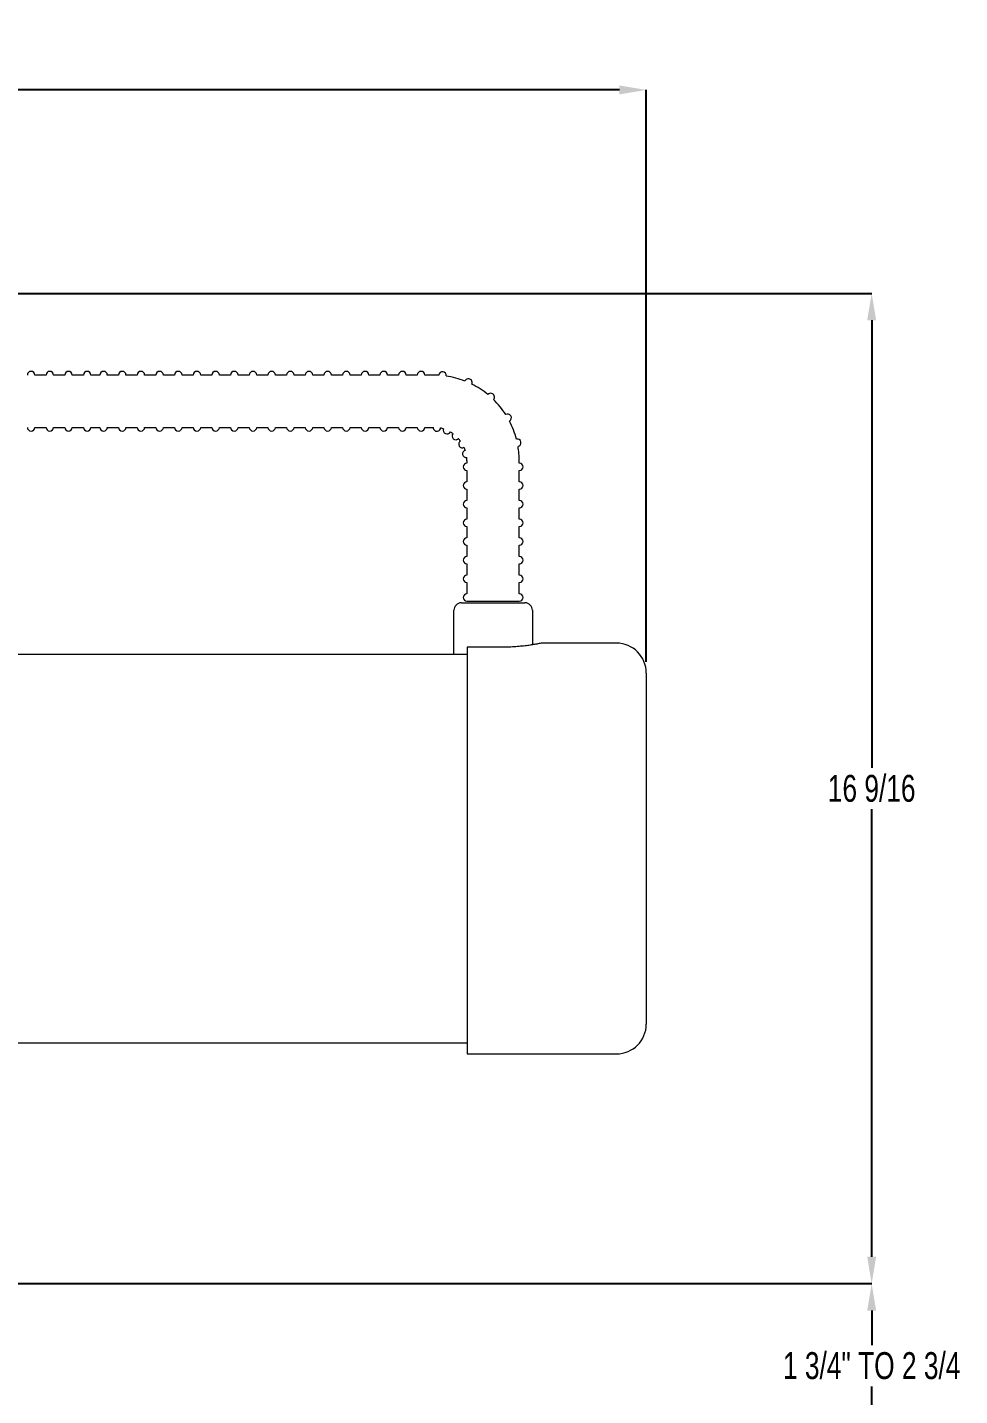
# Model space of a CAD drawing. Header units: inches. Extents: x 0.9 to 22, y 3.7 to 21.
# Drawn here: x 16.77 to 21.97, y 13.37 to 21 of the extents above; entities that cross this region are included whole.
import ezdxf

# ---------------------------------------------------------------- set-up
doc = ezdxf.new("R2010")
doc.units = ezdxf.units.IN
doc.header["$MEASUREMENT"] = 0
doc.header["$PDSIZE"] = -1
doc.layers.add('DIM', color=1, linetype='Continuous')
doc.styles.add('SLDTEXTSTYLE0', font='ARIAL.TTF', dxfattribs={"width": 0.7})
doc.dimstyles.new('SLDDIMSTYLE0', dxfattribs={"dimtxt": 0.15, "dimasz": 0.15, "dimexe": 0, "dimexo": 0.0625, "dimgap": 0.0375, "dimtad": 0, "dimtih": 1, "dimtoh": 1, "dimdec": 3, "dimlfac": 3, "dimrnd": 1e-09, "dimzin": 12, "dimdsep": 46, "dimtxsty": 'SLDTEXTSTYLE0', "dimsah": 1, "dimcen": 0.09, "dimadec": 0, "dimazin": 0, "dimtfac": 1, "dimtdec": 3, "dimtofl": 0, "dimtmove": 0, "dimatfit": 3, "dimfxl": 0, "dimtolj": 1, "dimtzin": 12, "dimarcsym": 0})

# ---------------------------------------------------------------- blocks, each defined once
blk = doc.blocks.new('*D9')
at = {"color": 0, "linetype": 'ByBlock', "lineweight": -2}
for p, q in [((15.581, 13.9939), (21.4819, 13.9939)), ((21.4819, 13.8439), (21.4819, 13.6507)), ((21.4819, 13.2272), (21.4819, 13.4204)), ((20.4194, 13.0772), (21.4819, 13.0772))]:
    blk.add_line(p, q, dxfattribs=at)
at = {"color": 0, "linetype": 'ByBlock'}
for points in [[(21.4819, 13.9939), (21.4569, 13.8439), (21.5069, 13.8439)], [(21.4819, 13.0772), (21.4569, 13.2272), (21.5069, 13.2272)]]:
    blk.add_solid(points, dxfattribs=at)
at = {"layer": 'DEFPOINTS', "color": 0, "linetype": 'ByBlock'}
for p in [(15.5185, 13.9939), (20.3569, 13.0772)]:
    blk.add_point(p, dxfattribs=at)
at = {"color": 0, "linetype": 'ByBlock', "insert": (21.4819, 13.5356), "char_height": 0.15, "attachment_point": 5, "style": 'SLDTEXTSTYLE0'}
blk.add_mtext('1 3/4" TO 2 3/4', dxfattribs=at)
blk = doc.blocks.new('*D10')
at = {"color": 0, "linetype": 'ByBlock', "lineweight": -2}
for p, q in [((8.871, 19.3132), (8.871, 20.6542)), ((9.021, 20.6542), (14.2721, 20.6542)), ((20.0747, 20.6542), (14.8237, 20.6542)), ((20.2247, 17.4632), (20.2247, 20.6542))]:
    blk.add_line(p, q, dxfattribs=at)
at = {"color": 0, "linetype": 'ByBlock'}
for points in [[(8.871, 20.6542), (9.021, 20.6792), (9.021, 20.6292)], [(20.2247, 20.6542), (20.0747, 20.6792), (20.0747, 20.6292)]]:
    blk.add_solid(points, dxfattribs=at)
at = {"layer": 'DEFPOINTS', "color": 0, "linetype": 'ByBlock'}
for p in [(8.871, 19.2507), (20.2247, 17.4007)]:
    blk.add_point(p, dxfattribs=at)
at = {"color": 0, "linetype": 'ByBlock', "insert": (14.5479, 20.6542), "char_height": 0.15, "attachment_point": 5, "style": 'SLDTEXTSTYLE0'}
blk.add_mtext('34 1/16\\PMAX.', dxfattribs=at)
blk = doc.blocks.new('*D11')
at = {"color": 0, "linetype": 'ByBlock', "lineweight": -2}
for p, q in [((14.7079, 19.5189), (21.4819, 19.5189)), ((21.4819, 19.3689), (21.4819, 16.8715)), ((21.4819, 14.1439), (21.4819, 16.6413)), ((15.581, 13.9939), (21.4819, 13.9939))]:
    blk.add_line(p, q, dxfattribs=at)
at = {"color": 0, "linetype": 'ByBlock'}
for points in [[(21.4819, 19.5189), (21.4569, 19.3689), (21.5069, 19.3689)], [(21.4819, 13.9939), (21.4569, 14.1439), (21.5069, 14.1439)]]:
    blk.add_solid(points, dxfattribs=at)
at = {"layer": 'DEFPOINTS', "color": 0, "linetype": 'ByBlock'}
for p in [(14.6454, 19.5189), (15.5185, 13.9939)]:
    blk.add_point(p, dxfattribs=at)
at = {"color": 0, "linetype": 'ByBlock', "insert": (21.4819, 16.7564), "char_height": 0.15, "attachment_point": 5, "style": 'SLDTEXTSTYLE0'}
blk.add_mtext('16 9/16', dxfattribs=at)

msp = doc.modelspace()

# ---------------------------------------------------------------- linework, layer by layer
at = {"color": 7, "linetype": 'Continuous', "lineweight": 15}
for p, q in [((19.193499, 17.792398), (19.547665, 17.792398)), ((19.224615, 17.801339), (19.516282, 17.801339)), ((19.151832, 17.504898), (19.151832, 17.750731)), ((19.589332, 17.750731), (19.589332, 17.558127)), ((19.224749, 17.504898), (19.137717, 17.504898)), ((19.224749, 17.544248), (19.224749, 15.275731)), ((19.412248, 17.544248), (19.224749, 17.544248)), ((20.224749, 17.400731), (20.224749, 15.442398))]:
    msp.add_line(p, q, dxfattribs=at)
for centre, radius, start, end in [((16.793363, 19.063209), 0.020833, 0, 180), ((16.89753, 19.063209), 0.020833, 0, 180), ((17.001697, 19.063209), 0.020833, 0, 180), ((17.105863, 19.063209), 0.020833, 0, 180), ((17.197583, 19.063209), 0.020833, 0, 180), ((17.30175, 19.063209), 0.020833, 0, 180), ((17.405917, 19.063209), 0.020833, 0, 180), ((17.510083, 19.063209), 0.020833, 0, 180), ((17.61425, 19.063209), 0.020833, 0, 180), ((17.718417, 19.063209), 0.020833, 0, 180), ((17.822583, 19.063209), 0.020833, 0, 180), ((17.92675, 19.063209), 0.020833, 0, 180), ((18.030917, 19.063209), 0.020833, 0, 180), ((18.135083, 19.063209), 0.020833, 0, 180), ((18.23925, 19.063209), 0.020833, 0, 180), ((18.343417, 19.063209), 0.020833, 0, 180), ((18.447583, 19.063209), 0.020833, 0, 180), ((18.55175, 19.063209), 0.020833, 0, 180), ((18.655917, 19.063209), 0.020833, 0, 180), ((18.760083, 19.063209), 0.020833, 0, 180), ((18.86425, 19.063209), 0.020833, 0, 180), ((18.968417, 19.063209), 0.020833, 0, 180), ((19.037115, 18.584042), 0.479167, 86.3989756, 90), ((19.088004, 19.060499), 0.020833, 353.9034972, 173.9034972), ((19.037115, 18.584042), 0.479167, 68.488387, 81.4096671), ((19.232021, 19.021778), 0.020833, 335.9985661, 155.9985661), ((19.037115, 18.584042), 0.479167, 50.5955216, 63.5034465), ((19.357158, 18.940656), 0.020833, 318.093635, 138.093635), ((19.037115, 18.584042), 0.479167, 32.6764545, 45.6086598), ((19.451294, 18.824991), 0.020833, 300.1887039, 120.1887039), ((19.037115, 18.584042), 0.479167, 14.7746967, 27.6951727), ((16.793363, 18.771542), 0.020833, 180, 0), ((16.89753, 18.771542), 0.020833, 180, 0), ((17.001697, 18.771542), 0.020833, 180, 0), ((17.105863, 18.771542), 0.020833, 180, 0), ((17.197583, 18.771542), 0.020833, 180, 0), ((17.30175, 18.771542), 0.020833, 180, 0), ((17.405917, 18.771542), 0.020833, 180, 0), ((17.510083, 18.771542), 0.020833, 180, 0), ((17.61425, 18.771542), 0.020833, 180, 0), ((17.718417, 18.771542), 0.020833, 180, 0), ((17.822583, 18.771542), 0.020833, 180, 0), ((17.92675, 18.771542), 0.020833, 180, 0), ((18.030917, 18.771542), 0.020833, 180, 0), ((18.135083, 18.771542), 0.020833, 180, 0), ((18.23925, 18.771542), 0.020833, 180, 0), ((18.343417, 18.771542), 0.020833, 180, 0), ((18.447583, 18.771542), 0.020833, 180, 0), ((18.55175, 18.771542), 0.020833, 180, 0), ((18.655917, 18.771542), 0.020833, 180, 0), ((18.760083, 18.771542), 0.020833, 180, 0), ((18.86425, 18.771542), 0.020833, 180, 0), ((18.968417, 18.771542), 0.020833, 180, 0), ((19.057028, 18.770482), 0.020833, 173.9034972, 353.9034972), ((19.037115, 18.584042), 0.1875, 72.3081904, 77.5286874), ((19.113383, 18.75533), 0.020833, 155.9985661, 332.8138275), ((19.037115, 18.584042), 0.1875, 54.3570927, 59.6368094), ((19.162349, 18.723587), 0.020833, 138.093635, 318.093635), ((19.037115, 18.584042), 0.1875, 36.4953316, 41.7407514), ((19.502655, 18.697104), 0.009408, 100.8808197, 103.6403224), ((19.505312, 18.685987), 0.020833, 282.2837728, 102.2837728), ((19.199185, 18.678326), 0.020833, 123.3734424, 300.1887039), ((19.220323, 18.623933), 0.020833, 102.2837728, 279.0990342), ((19.037115, 18.584042), 0.1875, 18.5203118, 23.8310753), ((19.037115, 18.584042), 0.479167, 0, 9.7824405), ((19.224615, 18.551339), 0.020833, 90, 270), ((19.037115, 18.584042), 0.1875, 0, 5.9205997), ((19.516282, 18.551339), 0.020833, 270, 90), ((19.224615, 18.447173), 0.020833, 90, 270), ((19.516282, 18.447173), 0.020833, 270, 90), ((19.224615, 18.343006), 0.020833, 90, 270), ((19.516282, 18.343006), 0.020833, 270, 90), ((19.224615, 18.238839), 0.020833, 90, 270), ((19.516282, 18.238839), 0.020833, 270, 90), ((19.224615, 18.134673), 0.020833, 90, 270), ((19.516282, 18.134673), 0.020833, 270, 90), ((19.224615, 18.030506), 0.020833, 90, 270), ((19.516282, 18.030506), 0.020833, 270, 90), ((19.224615, 17.926339), 0.020833, 90, 270), ((19.516282, 17.926339), 0.020833, 270, 90), ((19.193499, 17.750731), 0.041667, 90, 180), ((19.224615, 17.822173), 0.020833, 90, 270), ((19.516282, 17.822173), 0.020833, 270, 90), ((19.547665, 17.750731), 0.041667, 0, 90), ((20.058082, 17.400731), 0.166667, 0, 90), ((20.058082, 15.442398), 0.166667, 270, 0)]:
    msp.add_arc(centre, radius, start, end, dxfattribs=at)
for points in [[(16.876697, 19.063209), (16.814197, 19.063209)], [(16.980863, 19.063209), (16.918363, 19.063209)], [(17.08503, 19.063209), (17.02253, 19.063209)], [(17.17675, 19.063209), (17.126697, 19.063209)], [(17.280917, 19.063209), (17.218417, 19.063209)], [(17.385083, 19.063209), (17.322583, 19.063209)], [(17.48925, 19.063209), (17.42675, 19.063209)], [(17.593417, 19.063209), (17.530917, 19.063209)], [(17.697583, 19.063209), (17.635083, 19.063209)], [(17.80175, 19.063209), (17.73925, 19.063209)], [(17.905917, 19.063209), (17.843417, 19.063209)], [(18.010083, 19.063209), (17.947583, 19.063209)], [(18.11425, 19.063209), (18.05175, 19.063209)], [(18.218417, 19.063209), (18.155917, 19.063209)], [(18.322583, 19.063209), (18.260083, 19.063209)], [(18.42675, 19.063209), (18.36425, 19.063209)], [(18.530917, 19.063209), (18.468417, 19.063209)], [(18.635083, 19.063209), (18.572583, 19.063209)], [(18.73925, 19.063209), (18.67675, 19.063209)], [(18.843417, 19.063209), (18.780917, 19.063209)], [(18.947583, 19.063209), (18.885083, 19.063209)], [(19.037115, 19.063209), (18.98925, 19.063209)], [(16.814197, 18.771542), (16.876697, 18.771542)], [(16.918363, 18.771542), (16.980863, 18.771542)], [(17.02253, 18.771542), (17.08503, 18.771542)], [(17.126697, 18.771542), (17.17675, 18.771542)], [(17.218417, 18.771542), (17.280917, 18.771542)], [(17.322583, 18.771542), (17.385083, 18.771542)], [(17.42675, 18.771542), (17.48925, 18.771542)], [(17.530917, 18.771542), (17.593417, 18.771542)], [(17.635083, 18.771542), (17.697583, 18.771542)], [(17.73925, 18.771542), (17.80175, 18.771542)], [(17.843417, 18.771542), (17.905917, 18.771542)], [(17.947583, 18.771542), (18.010083, 18.771542)], [(18.05175, 18.771542), (18.11425, 18.771542)], [(18.155917, 18.771542), (18.218417, 18.771542)], [(18.260083, 18.771542), (18.322583, 18.771542)], [(18.36425, 18.771542), (18.42675, 18.771542)], [(18.468417, 18.771542), (18.530917, 18.771542)], [(18.572583, 18.771542), (18.635083, 18.771542)], [(18.67675, 18.771542), (18.73925, 18.771542)], [(18.780917, 18.771542), (18.843417, 18.771542)], [(18.885083, 18.771542), (18.947583, 18.771542)], [(18.98925, 18.771542), (19.036317, 18.771542)], [(19.224615, 18.584042), (19.224615, 18.572173)], [(19.516282, 18.572173), (19.516282, 18.584042)], [(19.224615, 18.530507), (19.224615, 18.468006)], [(19.516282, 18.468006), (19.516282, 18.530507)], [(19.224615, 18.426339), (19.224615, 18.36384)], [(19.516282, 18.36384), (19.516282, 18.426339)], [(19.224615, 18.322173), (19.224615, 18.259673)], [(19.516282, 18.259673), (19.516282, 18.322173)], [(19.224615, 18.218006), (19.224615, 18.155506)], [(19.516282, 18.155506), (19.516282, 18.218006)], [(19.224615, 18.11384), (19.224615, 18.051339)], [(19.516282, 18.051339), (19.516282, 18.11384)], [(19.224615, 18.009673), (19.224615, 17.947173)], [(19.516282, 17.947173), (19.516282, 18.009673)], [(19.224615, 17.905506), (19.224615, 17.843006)], [(19.516282, 17.843006), (19.516282, 17.905506)], [(20.058082, 17.567398), (19.640634, 17.567398)], [(19.137717, 17.504898), (16.173249, 17.504898)], [(16.173249, 15.338231), (19.224749, 15.338231)], [(19.224749, 15.275731), (20.058082, 15.275731)]]:
    msp.add_open_spline(points, degree=1, dxfattribs=at)
msp.add_open_spline([(19.640634, 17.567242), (19.640692, 17.567254), (19.640839, 17.567282), (19.633878, 17.5659), (19.620964, 17.563449), (19.601914, 17.560089), (19.577768, 17.556281), (19.548592, 17.552355), (19.515606, 17.548814), (19.479266, 17.546053), (19.444448, 17.544491), (19.421765, 17.544319), (19.412248, 17.544248)], degree=3, knots=[0, 0, 0, 0, 0.06757132, 0.17125736, 0.27791707, 0.38229825, 0.4896048, 0.59577012, 0.70499695, 0.81132329, 0.92083729, 1, 1, 1, 1], dxfattribs=at)

# ---------------------------------------------------------------- dimensions: what is measured, and where the dimension line sits
at = {"layer": 'DIM'}
for base, p1, p2, angle, text, picture, middle in [((8.871049, 20.654241), (20.224749, 17.400731), (8.871049, 19.250709), 0, '<>\\PMAX.', '*D10', (14.547899, 20.654241)), ((21.481915, 13.077231), (15.518499, 13.993898), (20.356915, 13.077231), 90, '1 3/4" TO <>', '*D9', (21.481915, 13.535565))]:
    dim = msp.add_linear_dim(base=base, p1=p1, p2=p2, angle=angle, text=text, dimstyle='SLDDIMSTYLE0', override={"dimdec": 4, "dimlunit": 5, "dimfrac": 2}, dxfattribs=at)
    dim.commit()
    dim.dimension.update_dxf_attribs({"geometry": picture, "text_midpoint": middle})
dim = msp.add_linear_dim(base=(21.481915, 13.993898), p1=(14.645432, 19.518909), p2=(15.518499, 13.993898), angle=90, dimstyle='SLDDIMSTYLE0', override={"dimdec": 4, "dimlunit": 5, "dimfrac": 2}, dxfattribs=at)
dim.commit()
dim.dimension.update_dxf_attribs({"geometry": '*D11', "text_midpoint": (21.481915, 16.756403)})

doc.saveas('drawing.dxf')
